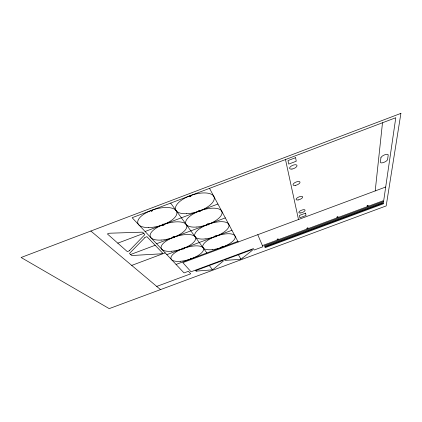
<?xml version="1.0" encoding="UTF-8"?>
<svg xmlns="http://www.w3.org/2000/svg" width="422" height="422" viewBox="0 0 422 422"><rect width="100%" height="100%" fill="white"/><g stroke="black" fill="none" stroke-linecap="round" stroke-linejoin="round"><path stroke-width="0.63" d="M375.211 190.918L382.496 122.765M129.396 250.605L144.572 234.896A1.815 0.733 -15.6 0 0 144.651 234.284L142.889 232.422A1.83 0.749 -15.5 0 0 141.966 232.169L110.052 233.202A1.91 0.797 -14 0 0 108.575 233.503L107.388 233.946L127.317 251.607L128.399 251.201A1.757 0.68 -15 0 0 129.406 250.599M145.084 231.499L217.905 204.021M117.785 243.156L143.781 233.355M156.578 243.721L225.322 217.894M130.588 254.508L155.164 245.277M131.733 265.406L165.187 252.878M166.838 254.63L231.936 230.27M176.048 264.43L237.871 241.379M385.692 187.009L182.837 262.626L191.034 271.784L253.427 248.605L254.107 250.04L262.901 246.775L257.779 234.69M262.347 245.62L383.725 200.534L395.783 117.727L132.123 217.72L184.034 272.918L188.418 271.288L190.707 273.809L156.731 286.422M196.394 271.109L211.111 269.932A0.923 0.301 -18.2 0 0 211.802 269.774L212.973 269.341A0.923 0.301 -18.2 0 0 213.548 269.03L223.201 261.155A0.944 0.316 -18.6 0 0 223.328 260.859L223.053 260.432L195.623 270.623L195.966 271.019A0.944 0.311 -17.7 0 0 196.394 271.114M90.846 231.034L160.513 289.603M209.317 265.533L212.387 269.558M170.678 203.098L206.864 252.942M238.383 254.74L240.814 259.013M209.534 188.36L238.198 241.991M285.494 159.553L298.491 219.514M198.788 210.647L199.88 210.341L198.788 210.647M199.316 211.48L200.397 211.164L199.326 211.443M336.888 217.193C338.565 217.631 338.476 215.626 336.893 217.172M207.297 224.14L208.32 223.855L207.302 224.124M162.312 224.393L163.409 224.124L162.322 224.356M162.966 225.179L164.063 224.91L162.971 225.163M207.766 224.889L208.79 224.599L207.766 224.889M214.888 236.183L215.853 235.903L214.888 236.167M215.304 236.847L216.27 236.573L215.315 236.816M172.867 237.064L173.896 236.8L172.878 237.027M173.447 237.76L174.476 237.502L173.447 237.76M306.889 228.318C308.682 228.745 308.276 226.83 306.889 228.318M221.698 246.986L222.616 246.722L221.703 246.975M380.913 157.817L380.417 162.153A3.74 1.382 -25.6 0 0 383.635 162.449A11.995 4.484 -25.8 0 0 384.136 162.264A3.74 1.382 -25.6 0 0 387.602 159.458L388.203 155.08A3.803 1.424 -25.8 0 0 384.938 154.737A11.879 4.405 -25.7 0 0 384.431 154.932A3.803 1.424 -25.8 0 0 380.913 157.817M182.283 248.368L183.259 248.12L182.283 248.368M182.805 248.996L183.77 248.732L182.81 248.98M383.35 203.098L383.245 203.837L265.169 247.661L264.921 247.065L383.35 203.098M383.593 201.452L383.456 202.381L264.678 246.48L264.367 245.731L383.593 201.452M277.069 239.379C278.726 239.875 278.61 237.955 277.085 239.337M400.9 113.376L386.183 205.915L109.214 308.624L21.1 257.499L400.9 113.376M367.066 205.978C368.817 206.369 368.554 204.427 367.077 205.957M190.739 258.517L191.662 258.28L190.739 258.517M144.788 237.718L129.754 253.163A1.73 0.659 -15.2 0 0 129.707 253.717L131.474 255.294A1.714 0.649 -15.3 0 0 132.355 255.489L160.45 253.87A1.651 0.617 -16.4 0 0 161.705 253.596L162.739 253.211L146.946 236.668L145.827 237.09A1.788 0.717 -15.7 0 0 144.778 237.718M242.613 257.984L241.991 258.475A0.928 0.306 -19.2 0 1 241.4 258.791L240.229 259.229A0.928 0.306 -19.2 0 1 239.543 259.388L225.285 260.379A0.944 0.316 -18.7 0 1 224.894 260.279L224.609 259.857L252.198 249.608L252.414 250.056A0.944 0.316 -19.6 0 1 252.25 250.367L242.613 257.984M295.595 157.68L287.983 160.566L288.717 164.095L296.244 161.246L295.595 157.68M305.607 213.131L299.441 215.431L299.926 217.741L306.024 215.468L305.607 213.131M205.113 238.926A17.988 6.916 -18.5 0 0 228.914 224.715A17.988 6.916 -18.5 0 0 201.5 227.5A17.988 6.916 -18.5 0 0 205.113 238.926M212.477 249.613A17.038 6.209 -18.7 0 0 235.154 236.383A17.038 6.209 -18.7 0 0 209.333 239.316A17.038 6.209 -18.7 0 0 212.477 249.613M171.316 251.254A17.988 6.847 -17.1 0 0 195.597 237.723A17.988 6.847 -17.1 0 0 168.225 239.796A17.988 6.847 -17.1 0 0 171.316 251.254M196.9 227.015A19.048 7.754 -18.3 0 0 221.94 211.675A19.048 7.754 -18.3 0 0 192.717 214.255A19.048 7.754 -18.3 0 0 196.9 227.015M180.394 261.287A17.033 6.151 -17.4 0 0 203.546 248.653A17.033 6.151 -17.4 0 0 177.826 250.926A17.033 6.151 -17.4 0 0 180.394 261.287M161.193 240.071A19.059 7.665 -16.7 0 0 186.724 225.517A19.059 7.665 -16.7 0 0 157.469 227.331A19.059 7.665 -16.7 0 0 161.193 240.071M151.487 211.169A0.607 0.264 -15.9 0 0 152.316 210.705A0.607 0.264 -15.9 0 0 151.387 210.72A0.607 0.264 -15.9 0 0 151.487 211.169M148.565 227.569A20.267 8.635 -16.2 0 0 176.887 212.398A20.267 8.635 -16.2 0 0 146.481 212.63A20.267 8.635 -16.2 0 0 148.565 227.569M186.418 213.722A20.24 8.746 -18 0 0 214.249 197.617A20.24 8.746 -18 0 0 183.934 198.63A20.24 8.746 -18 0 0 186.418 213.722M190.132 196.531A0.607 0.269 -17.9 0 0 190.939 196.04A0.607 0.269 -17.9 0 0 190.021 196.077A0.607 0.269 -17.9 0 0 190.132 196.531M300.786 212.936A3.339 1.208 -21.9 0 0 305.048 210.098A3.339 1.208 -21.9 0 0 300.021 210.989A3.339 1.208 -21.9 0 0 300.786 212.936M298.169 199.938A3.524 1.345 -22.2 0 0 302.658 196.868A3.524 1.345 -22.2 0 0 297.341 197.76A3.524 1.345 -22.2 0 0 298.169 199.938M295.252 185.406A3.735 1.509 -22.5 0 0 299.989 182.067A3.735 1.509 -22.5 0 0 294.345 182.953A3.735 1.509 -22.5 0 0 295.252 185.406M291.966 169.064A3.972 1.704 -22.9 0 0 296.982 165.408A3.972 1.704 -22.9 0 0 290.974 166.284A3.972 1.704 -22.9 0 0 291.966 169.064"/></g></svg>
